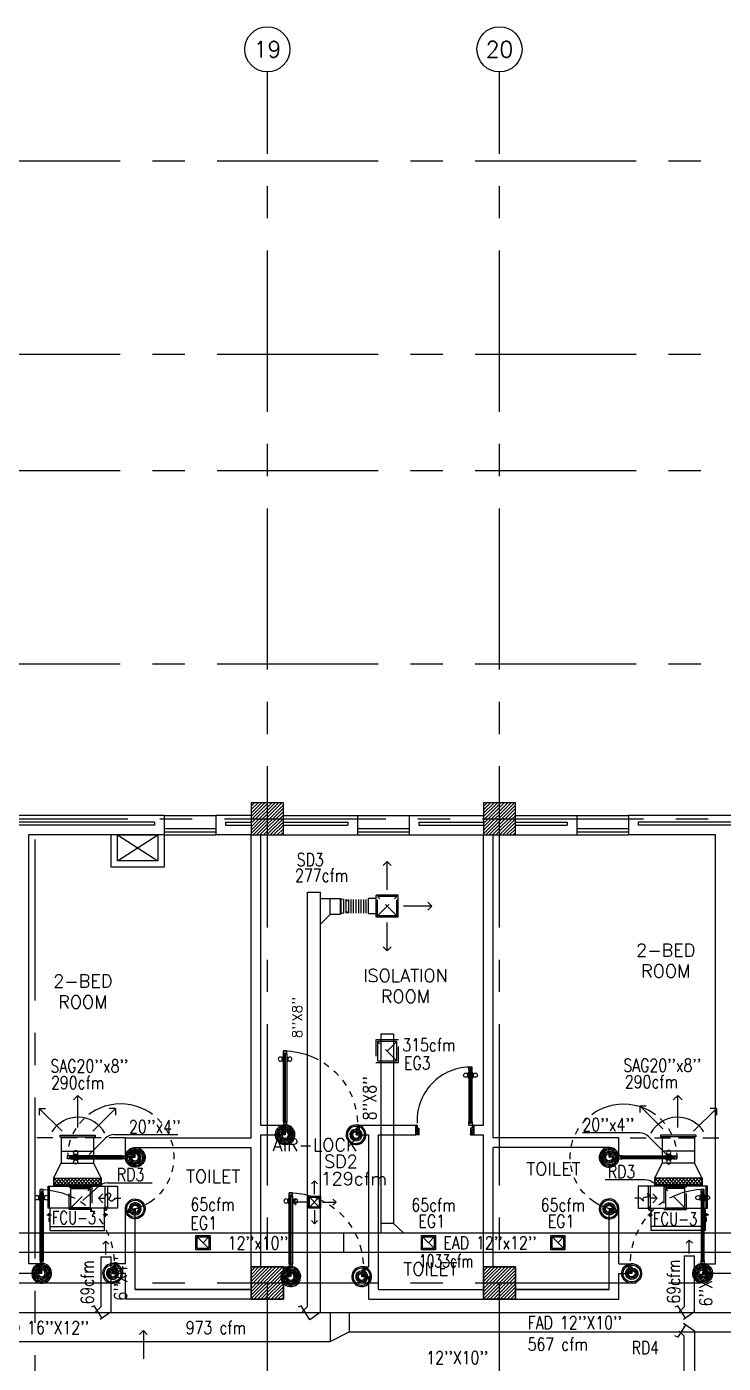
# Model space of a CAD drawing. Extents: x 417866029 to 417866302, y 43498045 to 43498122.
# Drawn here: x 417866073.71 to 417866084.51, y 43498101.75 to 43498122.48 of the extents above; entities that cross this region are included whole.
import ezdxf
from ezdxf.enums import TextEntityAlignment as Align

# ---------------------------------------------------------------- set-up
doc = ezdxf.new("R2010")
doc.units = 0
doc.header["$MEASUREMENT"] = 0
doc.linetypes.add('CENTERX2', pattern=[4, 2.5, -0.5, 0.5, -0.5])
doc.linetypes.add('HIDDEN', pattern=[0.375, 0.25, -0.125])
doc.layers.get('0').update_dxf_attribs({"linetype": 'CONTINUOUS'})
for name, color, linetype in [('AX-CR', 7, 'CONTINUOUS'), ('AX-TXT', 2, 'CONTINUOUS'), ('AXES', 11, 'CENTERX2'), ('COL', 7, 'CONTINUOUS'), ('DOOR', 9, 'CONTINUOUS'), ('DUCT', 6, 'CONTINUOUS'), ('EXDUCT', 10, 'CONTINUOUS'), ('FCU', 6, 'CONTINUOUS'), ('HAT', 11, 'CONTINUOUS'), ('INSUL', 9, 'CONTINUOUS'), ('M-AC-FLEX', 7, 'CONTINUOUS'), ('M-EGU.', 2, 'CONTINUOUS'), ('M-TEXT', 2, 'CONTINUOUS'), ('PSUPPLY', 3, 'HIDDEN'), ('RM-NAME', 9, 'CONTINUOUS'), ('SCD', 2, 'CONTINUOUS'), ('SHAFT', 9, 'CONTINUOUS'), ('WALL', 9, 'CONTINUOUS'), ('WIN', 9, 'CONTINUOUS')]:
    doc.layers.add(name, color=color, linetype=linetype)
doc.styles.add('ROMANS', font='ROMANS.shx', dxfattribs={"width": 0.6})

# ---------------------------------------------------------------- blocks, each defined once
blk = doc.blocks.new('AXU')
at = {"layer": 'AX-CR'}
blk.add_circle((0, 350), 350, dxfattribs=at)
at = {"layer": 'AX-TXT', "style": 'ROMANS'}
blk.add_attdef('AX', text='', height=250, dxfattribs=at).set_placement((0, 350), align=Align.MIDDLE)
blk = doc.blocks.new('DOOR100')
at = {"layer": 'DOOR', "color": 7, "linetype": 'ByBlock'}
for p, q in [((-75, 1250), (-75, 1300)), ((-75, 1300), (-25, 1300)), ((-25, 1300), (-75, 1300)), ((-58, 1250), (-75, 1250)), ((-58, 1250), (-58, 1270)), ((-42, 1270), (-58, 1270)), ((-42, 1250), (-42, 1270)), ((-25, 1250), (-42, 1250)), ((-25, 1250), (-25, 1300)), ((-91, 1205), (-91, 1140)), ((-82, 1205), (-91, 1205)), ((-82, 1140), (-91, 1140)), ((-82, 1128), (-82, 1218)), ((-75, 1218), (-82, 1218)), ((-82, 1205), (-82, 1140)), ((-75, 1128), (-82, 1128)), ((-25, 1218), (-18, 1218)), ((-25, 1128), (-18, 1128)), ((-18, 1128), (-18, 1218)), ((-18, 1205), (-18, 1140)), ((-18, 1205), (-9, 1205)), ((-18, 1140), (-9, 1140)), ((-9, 1205), (-9, 1140)), ((-1200, 0), (-1200, 150)), ((-1200, 150), (-1175, 150)), ((-1200, 150), (-1200, 0)), ((-1150, 0), (-1200, 114)), ((-1150, 0), (-1200, 40)), ((-1150, 0), (-1200, 0)), ((-1175, 150), (-1175, 100)), ((-1175, 100), (-1150, 100)), ((-1150, 0), (-1163, 100)), ((-1150, 100), (-1150, 0)), ((-75, 200), (-58, 200)), ((-75, 150), (-75, 200)), ((-75, 150), (-25, 150)), ((-58, 200), (-58, 180)), ((-58, 180), (-42, 180)), ((-50, 0), (0, 114)), ((-50, 100), (-50, 0)), ((-50, 0), (-37, 100)), ((-25, 100), (-50, 100)), ((-50, 0), (0, 40)), ((-50, 0), (0, 0)), ((-42, 200), (-25, 200)), ((-42, 180), (-42, 200)), ((-25, 200), (-25, 150)), ((0, 150), (-25, 150)), ((-25, 150), (-25, 100)), ((0, 0), (0, 150)), ((0, 150), (0, 0))]:
    blk.add_line(p, q, dxfattribs=at)
at = {"layer": 'DOOR', "linetype": 'ByBlock'}
for p, q in [((-75, 1250), (-75, 200)), ((-58, 200), (-58, 1250)), ((-42, 200), (-42, 1250)), ((-25, 200), (-25, 1250))]:
    blk.add_line(p, q, dxfattribs=at)
at = {"layer": 'DOOR', "color": 7, "linetype": 'ByBlock'}
for centre in [(-124, 1173), (24, 1173)]:
    blk.add_circle(centre, 32.4, dxfattribs=at)
at = {"layer": 'DOOR', "linetype": 'HIDDEN', "ltscale": 0.5}
blk.add_arc((-25, 150), 1150, 90, 180, dxfattribs=at)
at = {"layer": 'DOOR', "color": 7, "linetype": 'ByBlock'}
for centre, radius, start, end in [((-1150, 0), 154, 103.7142, 108.8947), ((-1150, 0), 134, 100.72, 111.8402), ((-1150, 0), 94.4, 90, 121.9818), ((-1150, 0), 74.4, 90, 132.2236), ((-1150, 0), 54.4, 90, 156.7926), ((-1150, 0), 34.4, 90, 180), ((-1150, 0), 14.4, 90, 180), ((-50, 0), 94.4, 58.0182, 90), ((-50, 0), 74.4, 47.7764, 90), ((-50, 0), 54.4, 23.2074, 90), ((-50, 0), 34.4, 0, 90), ((-50, 0), 14.4, 0, 90), ((-50, 0), 134, 68.1598, 79.28), ((-50, 0), 114, 64.0838, 77.3774), ((-50, 0), 154, 71.1053, 76.2858)]:
    blk.add_arc(centre, radius, start, end, dxfattribs=at)
blk = doc.blocks.new('DOOR90')
at = {"layer": 'DOOR', "color": 7, "linetype": 'ByBlock'}
for p, q in [((-150, 0), (0, 0)), ((-150, 0), (-150, -25)), ((0, -50), (-114, 0)), ((0, -50), (-40, 0)), ((0, -50), (0, 0)), ((-1000, -25), (-1050, -25)), ((-1050, -75), (-1050, -25)), ((-1050, -25), (-1050, -75)), ((-1000, -75), (-1050, -75)), ((-1000, -42), (-1020, -42)), ((-1020, -42), (-1020, -58)), ((-1000, -58), (-1020, -58)), ((-1000, -25), (-1000, -42)), ((-1000, -58), (-1000, -75)), ((-878, -18), (-968, -18)), ((-968, -25), (-968, -18)), ((-968, -75), (-968, -82)), ((-878, -82), (-968, -82)), ((-955, -9), (-890, -9)), ((-955, -18), (-955, -9)), ((-955, -18), (-890, -18)), ((-955, -82), (-890, -82)), ((-955, -82), (-955, -91)), ((-955, -91), (-890, -91)), ((-890, -18), (-890, -9)), ((-890, -82), (-890, -91)), ((-878, -25), (-878, -18)), ((-878, -75), (-878, -82)), ((-200, -25), (-150, -25)), ((-200, -42), (-200, -25)), ((-180, -42), (-200, -42)), ((-200, -58), (-180, -58)), ((-200, -75), (-200, -58)), ((-150, -75), (-200, -75)), ((-180, -58), (-180, -42)), ((-150, -25), (-100, -25)), ((-150, -75), (-150, -25)), ((-100, -25), (-100, -50)), ((0, -50), (-100, -37)), ((-100, -50), (0, -50)), ((-150, -875), (-100, -875)), ((-150, -900), (-150, -875)), ((-150, -900), (0, -900)), ((0, -900), (-150, -900)), ((0, -850), (-114, -900)), ((-100, -875), (-100, -850)), ((0, -850), (-100, -863)), ((-100, -850), (0, -850)), ((0, -850), (-40, -900)), ((0, -850), (0, -900))]:
    blk.add_line(p, q, dxfattribs=at)
at = {"layer": 'DOOR', "linetype": 'ByBlock'}
for p, q in [((-200, -25), (-1000, -25)), ((-200, -42), (-1000, -42)), ((-200, -58), (-1000, -58)), ((-1000, -75), (-200, -75))]:
    blk.add_line(p, q, dxfattribs=at)
at = {"layer": 'DOOR', "color": 7, "linetype": 'ByBlock'}
for centre in [(-923, 24), (-923, -124)]:
    blk.add_circle(centre, 32.4, dxfattribs=at)
for centre, radius, start, end in [((0, -50), 154, 161.1053, 166.2858), ((0, -50), 94.4, 148.0182, 180), ((0, -50), 134, 158.1598, 169.28), ((0, -50), 114, 154.0838, 167.3774), ((0, -50), 74.4, 137.7764, 180), ((0, -50), 54.4, 113.2074, 180), ((0, -50), 34.4, 90, 180), ((0, -50), 14.4, 90, 180), ((0, -850), 154, 193.7142, 198.8947), ((0, -850), 134, 190.72, 201.8402), ((0, -850), 94.4, 180, 211.9818), ((0, -850), 74.4, 180, 222.2236), ((0, -850), 54.4, 180, 246.7926), ((0, -850), 34.4, 180, 270), ((0, -850), 14.4, 180, 270)]:
    blk.add_arc(centre, radius, start, end, dxfattribs=at)
at = {"layer": 'DOOR', "linetype": 'HIDDEN', "ltscale": 0.5}
blk.add_arc((-222, -50), 828, 178.2701, 275.003, dxfattribs=at)
blk = doc.blocks.new('*X37')
at = {"color": 0}
for p, q in [((16890, -2467), (16943, -2414)), ((16890, -2520), (16990, -2420)), ((16990, -2565), (16890, -2465)), ((16890, -2573), (16990, -2473)), ((16990, -2512), (16892, -2414)), ((16990, -2459), (16945, -2414)), ((16990, -2619), (16890, -2519)), ((16890, -2626), (16990, -2526)), ((16990, -2672), (16890, -2572)), ((16890, -2679), (16990, -2579)), ((16990, -2725), (16890, -2625)), ((16890, -2732), (16990, -2632)), ((16990, -2778), (16890, -2678)), ((16890, -2785), (16990, -2685)), ((16990, -2831), (16890, -2731)), ((16890, -2838), (16990, -2738)), ((16990, -2884), (16890, -2784)), ((16890, -2891), (16990, -2791)), ((16990, -2937), (16890, -2837)), ((16890, -2944), (16990, -2844)), ((16990, -2990), (16890, -2890)), ((16890, -2997), (16990, -2897)), ((16990, -3043), (16890, -2943)), ((16890, -3050), (16990, -2950)), ((16990, -3096), (16890, -2996)), ((16890, -3103), (16990, -3003)), ((16990, -3149), (16890, -3049)), ((16944, -3155), (16890, -3102)), ((16892, -3155), (16990, -3056)), ((16945, -3155), (16990, -3109))]:
    blk.add_line(p, q, dxfattribs=at)
blk = doc.blocks.new('WHE06')
at = {"color": 6}
for p, q in [((0, -422), (0, 422)), ((0, 422), (346, 422)), ((346, 469), (346, -451)), ((689, 469), (346, 469)), ((689, -451), (689, 469)), ((0, -422), (346, -422)), ((346, -451), (689, -451))]:
    blk.add_line(p, q, dxfattribs=at)
at = {"color": 3}
for p, q in [((60, -422), (60, 422)), ((212, 437), (269, 437)), ((232, 452), (232, 422)), ((232, 452), (252, 452)), ((242, 472), (242, 399)), ((252, 452), (252, 422)), ((305, 448), (373, 448)), ((321, 458), (321, 438)), ((321, 458), (346, 458)), ((321, 438), (346, 438)), ((689, 622), (346, 622)), ((346, 622), (346, 469)), ((346, 430), (689, 430)), ((689, 469), (689, 622)), ((811, 371), (689, 371)), ((711, -371), (711, 371)), ((811, -371), (811, 371)), ((242, -472), (242, -399)), ((811, -371), (689, -371)), ((142, -437), (142, -422)), ((142, -437), (197, -437)), ((197, -437), (197, -422)), ((221, -437), (269, -437)), ((232, -452), (232, -422)), ((232, -452), (252, -452)), ((252, -452), (252, -422)), ((346, -430), (689, -430))]:
    blk.add_line(p, q, dxfattribs=at)
at = {"color": 11}
blk.add_blockref('*X37', (-16179, 2784), dxfattribs=at)
blk = doc.blocks.new('RM1')
at = {"layer": 'RM-NAME', "style": 'ROMANS'}
for tag, p in [('ROOMNAME1', (0, 324)), ('ROOMNAME2', (0, 0))]:
    blk.add_attdef(tag, text='', height=200, dxfattribs=at).set_placement(p, align=Align.MIDDLE)
blk = doc.blocks.new('*X82')
at = {"color": 0}
for p, q in [((235129, 169898), (235620, 170390)), ((235129, 169951), (235567, 170390)), ((235129, 170004), (235514, 170390)), ((235129, 170057), (235461, 170390)), ((235129, 170110), (235408, 170390)), ((235129, 170163), (235355, 170390)), ((235129, 170216), (235302, 170390)), ((235129, 170269), (235249, 170390)), ((235129, 170322), (235196, 170390)), ((235129, 170375), (235143, 170390)), ((235173, 169890), (235629, 170345)), ((235226, 169890), (235629, 170292)), ((235279, 169890), (235629, 170239)), ((235332, 169890), (235629, 170186)), ((235385, 169890), (235629, 170133)), ((235439, 169890), (235629, 170080)), ((235492, 169890), (235629, 170027)), ((235545, 169890), (235629, 169974)), ((235598, 169890), (235629, 169921))]:
    blk.add_line(p, q, dxfattribs=at)
blk = doc.blocks.new('COL50')
at = {"layer": 'COL'}
blk.add_lwpolyline([(-250, 250), (-250, -250), (250, -250), (250, 250)], close=True, dxfattribs=at)
blk = doc.blocks.new('*X79')
at = {"color": 0}
for p, q in [((235129, 177110), (235608, 177590)), ((235129, 177163), (235555, 177590)), ((235129, 177217), (235502, 177590)), ((235129, 177270), (235449, 177590)), ((235129, 177323), (235396, 177590)), ((235129, 177376), (235343, 177590)), ((235129, 177429), (235290, 177590)), ((235129, 177482), (235237, 177590)), ((235129, 177535), (235184, 177590)), ((235161, 177090), (235629, 177557)), ((235214, 177090), (235629, 177504)), ((235267, 177090), (235629, 177451)), ((235320, 177090), (235629, 177398)), ((235373, 177090), (235629, 177345)), ((235426, 177090), (235629, 177292)), ((235479, 177090), (235629, 177239)), ((235532, 177090), (235629, 177186)), ((235585, 177090), (235629, 177133))]:
    blk.add_line(p, q, dxfattribs=at)
blk = doc.blocks.new('*X83')
at = {"color": 0}
for p, q in [((238727, 169890), (239227, 170390)), ((238729, 169945), (239174, 170390)), ((238729, 169998), (239121, 170390)), ((238729, 170051), (239067, 170390)), ((238729, 170104), (239014, 170390)), ((238729, 170157), (238961, 170390)), ((238729, 170210), (238908, 170390)), ((238729, 170263), (238855, 170390)), ((238729, 170316), (238802, 170390)), ((238729, 170369), (238749, 170390)), ((238780, 169890), (239229, 170339)), ((238833, 169890), (239229, 170286)), ((238886, 169890), (239229, 170233)), ((238939, 169890), (239229, 170180)), ((238992, 169890), (239229, 170127)), ((239045, 169890), (239229, 170074)), ((239098, 169890), (239229, 170020)), ((239151, 169890), (239229, 169967)), ((239204, 169890), (239229, 169914))]:
    blk.add_line(p, q, dxfattribs=at)
blk = doc.blocks.new('*X78')
at = {"color": 0}
for p, q in [((238729, 177104), (239214, 177590)), ((238729, 177157), (239161, 177590)), ((238729, 177210), (239108, 177590)), ((238729, 177263), (239055, 177590)), ((238729, 177316), (239002, 177590)), ((238729, 177369), (238949, 177590)), ((238729, 177422), (238896, 177590)), ((238729, 177475), (238843, 177590)), ((238729, 177528), (238790, 177590)), ((238729, 177581), (238737, 177590)), ((238767, 177090), (239229, 177551)), ((238820, 177090), (239229, 177498)), ((238873, 177090), (239229, 177445)), ((238926, 177090), (239229, 177392)), ((238979, 177090), (239229, 177339)), ((239032, 177090), (239229, 177286)), ((239085, 177090), (239229, 177233)), ((239138, 177090), (239229, 177180)), ((239191, 177090), (239229, 177127))]:
    blk.add_line(p, q, dxfattribs=at)

msp = doc.modelspace()

# ---------------------------------------------------------------- linework, layer by layer
at = {"layer": 'AXES'}
for p, q in [((417866077.443, 43498044.506), (417866077.443, 43498121.777)), ((417866081.043, 43498044.506), (417866081.043, 43498121.777)), ((417866103.163, 43498120.391), (417866053.153, 43498120.391)), ((417866103.163, 43498117.391), (417866053.153, 43498117.391)), ((417866103.163, 43498115.591), (417866053.153, 43498115.591)), ((417866103.163, 43498112.591), (417866053.153, 43498112.591)), ((417866032.778, 43498110.191), (417866103.163, 43498110.191)), ((417866073.843, 43498051.371), (417866073.843, 43498110.191)), ((417866103.163, 43498102.991), (417866053.153, 43498102.991))]:
    msp.add_line(p, q, dxfattribs=at)
at = {"layer": 'COL'}
for points in [[(417866077.693, 43498109.941), (417866077.693, 43498110.441), (417866077.193, 43498110.441), (417866077.193, 43498109.941)], [(417866081.293, 43498109.941), (417866081.293, 43498110.441), (417866080.793, 43498110.441), (417866080.793, 43498109.941)]]:
    msp.add_lwpolyline(points, close=True, dxfattribs=at)
at = {"layer": 'DUCT', "linetype": 'ByBlock'}
for p, q in [((417866078.068, 43498102.629), (417866078.068, 43498109.054)), ((417866078.068, 43498109.054), (417866078.268, 43498109.054)), ((417866078.268, 43498102.537), (417866078.268, 43498109.054)), ((417866078.418, 43498108.707), (417866078.418, 43498108.957)), ((417866071.485, 43498102.535), (417866092.854, 43498102.535)), ((417866078.417, 43498102.535), (417866078.417, 43498102.085)), ((417866078.711, 43498102.535), (417866078.711, 43498102.235)), ((417866078.417, 43498102.085), (417866078.711, 43498102.235)), ((417866078.711, 43498102.235), (417866086.045, 43498102.235)), ((417866071.485, 43498102.085), (417866078.417, 43498102.085))]:
    msp.add_line(p, q, dxfattribs=at)
at = {"layer": 'DUCT'}
for p, q in [((417866078.268, 43498108.957), (417866078.573, 43498108.957)), ((417866078.573, 43498108.957), (417866078.573, 43498108.707)), ((417866078.268, 43498108.557), (417866078.418, 43498108.707)), ((417866078.573, 43498108.707), (417866078.418, 43498108.707)), ((417866074.859, 43498103.399), (417866074.859, 43498102.624)), ((417866074.859, 43498103.399), (417866075.019, 43498103.399)), ((417866075.019, 43498102.544), (417866075.019, 43498103.399)), ((417866083.906, 43498103.415), (417866083.906, 43498102.624)), ((417866083.906, 43498103.415), (417866084.066, 43498103.415)), ((417866084.066, 43498102.544), (417866084.066, 43498103.415)), ((417866074.76, 43498102.639), (417866074.715, 43498102.616)), ((417866074.88, 43498102.447), (417866074.76, 43498102.639)), ((417866074.76, 43498102.639), (417866074.76, 43498102.639)), ((417866074.779, 43498102.544), (417866074.859, 43498102.624)), ((417866075.019, 43498102.544), (417866074.851, 43498102.427)), ((417866077.965, 43498102.639), (417866077.92, 43498102.616)), ((417866078.102, 43498102.421), (417866077.965, 43498102.639)), ((417866077.984, 43498102.544), (417866078.068, 43498102.629)), ((417866078.005, 43498102.639), (417866078.005, 43498102.639)), ((417866083.808, 43498102.639), (417866083.762, 43498102.616)), ((417866083.928, 43498102.447), (417866083.808, 43498102.639)), ((417866083.808, 43498102.639), (417866083.808, 43498102.639)), ((417866083.826, 43498102.544), (417866083.906, 43498102.624)), ((417866084.066, 43498102.544), (417866083.898, 43498102.427)), ((417866078.268, 43498102.537), (417866078.102, 43498102.421)), ((417866083.928, 43498102.341), (417866083.808, 43498102.149)), ((417866084.066, 43498102.244), (417866083.898, 43498102.361)), ((417866083.808, 43498102.149), (417866083.762, 43498102.172)), ((417866083.808, 43498102.149), (417866083.808, 43498102.149)), ((417866083.826, 43498102.244), (417866083.906, 43498102.164)), ((417866083.906, 43498100.362), (417866083.906, 43498102.164)), ((417866084.066, 43498102.244), (417866084.066, 43498100.362))]:
    msp.add_line(p, q, dxfattribs=at)
at = {"layer": 'DUCT', "color": 2, "linetype": 'HIDDEN'}
for p, q in [((417866075.242, 43498105.241), (417866073.829, 43498105.241)), ((417866083.069, 43498105.241), (417866084.481, 43498105.241))]:
    msp.add_line(p, q, dxfattribs=at)
at = {"layer": 'DUCT', "linetype": 'Continuous'}
for p, q in [((417866074.248, 43498105.034), (417866074.248, 43498104.852)), ((417866074.748, 43498105.034), (417866074.748, 43498104.852)), ((417866083.564, 43498105.034), (417866083.564, 43498104.852)), ((417866084.064, 43498105.034), (417866084.064, 43498104.852)), ((417866074.126, 43498104.616), (417866074.248, 43498104.852)), ((417866074.248, 43498104.852), (417866074.748, 43498104.852)), ((417866074.748, 43498104.852), (417866074.867, 43498104.616)), ((417866083.564, 43498104.852), (417866083.445, 43498104.616)), ((417866084.064, 43498104.852), (417866083.564, 43498104.852)), ((417866084.186, 43498104.616), (417866084.064, 43498104.852))]:
    msp.add_line(p, q, dxfattribs=at)
at = {"layer": 'EXDUCT', "linetype": 'ByBlock'}
for p, q in [((417866079.201, 43498106.856), (417866079.201, 43498103.766)), ((417866079.201, 43498106.856), (417866079.401, 43498106.856)), ((417866079.401, 43498106.856), (417866079.401, 43498103.916)), ((417866079.401, 43498103.916), (417866079.201, 43498103.916)), ((417866079.401, 43498103.916), (417866079.559, 43498103.766)), ((417866088.578, 43498103.766), (417866072.832, 43498103.766)), ((417866078.629, 43498103.466), (417866078.629, 43498103.766)), ((417866088.578, 43498103.466), (417866072.832, 43498103.466))]:
    msp.add_line(p, q, dxfattribs=at)
at = {"layer": 'INSUL'}
for p, q in [((417866075.693, 43498110.141), (417866071.993, 43498110.141)), ((417866075.693, 43498110.091), (417866071.993, 43498110.091)), ((417866075.693, 43498110.141), (417866075.693, 43498110.091)), ((417866076.793, 43498110.141), (417866077.193, 43498110.141)), ((417866076.793, 43498110.141), (417866076.793, 43498110.091)), ((417866076.793, 43498110.091), (417866077.193, 43498110.091)), ((417866077.693, 43498110.141), (417866078.693, 43498110.141)), ((417866077.693, 43498110.091), (417866078.693, 43498110.091)), ((417866078.693, 43498110.141), (417866078.693, 43498110.091)), ((417866079.793, 43498110.141), (417866080.793, 43498110.141)), ((417866079.793, 43498110.141), (417866079.793, 43498110.091)), ((417866079.793, 43498110.091), (417866080.793, 43498110.091)), ((417866081.293, 43498110.141), (417866082.093, 43498110.141)), ((417866081.293, 43498110.091), (417866082.093, 43498110.091)), ((417866082.093, 43498110.141), (417866082.093, 43498110.091)), ((417866083.193, 43498110.141), (417866083.193, 43498110.091)), ((417866086.093, 43498110.141), (417866083.193, 43498110.141)), ((417866086.093, 43498110.091), (417866083.193, 43498110.091))]:
    msp.add_line(p, q, dxfattribs=at)
at = {"layer": 'M-AC-FLEX', "color": 11}
for p, q in [((417866078.583, 43498108.938), (417866078.583, 43498108.727)), ((417866078.583, 43498108.938), (417866078.583, 43498108.727)), ((417866078.622, 43498108.938), (417866078.622, 43498108.727)), ((417866078.622, 43498108.938), (417866078.622, 43498108.727)), ((417866078.66, 43498108.938), (417866078.66, 43498108.727)), ((417866078.66, 43498108.938), (417866078.66, 43498108.727)), ((417866078.699, 43498108.938), (417866078.699, 43498108.727)), ((417866078.699, 43498108.938), (417866078.699, 43498108.727)), ((417866078.737, 43498108.938), (417866078.737, 43498108.727)), ((417866078.776, 43498108.938), (417866078.776, 43498108.727)), ((417866078.815, 43498108.938), (417866078.815, 43498108.727)), ((417866078.854, 43498108.938), (417866078.854, 43498108.727)), ((417866078.893, 43498108.938), (417866078.893, 43498108.727)), ((417866078.932, 43498108.938), (417866078.932, 43498108.727)), ((417866078.971, 43498108.938), (417866078.971, 43498108.727))]:
    msp.add_line(p, q, dxfattribs=at)
at = {"layer": 'M-AC-FLEX'}
for points in [[(417866078.622, 43498108.938, -1), (417866078.583, 43498108.938, 0.280088), (417866078.573, 43498108.955, 0.280088)], [(417866078.583, 43498108.938, 1), (417866078.622, 43498108.938, -1.018005), (417866078.66, 43498108.938)], [(417866078.854, 43498108.938, -1), (417866078.815, 43498108.938, 1), (417866078.776, 43498108.938, -1), (417866078.737, 43498108.938, 1.018005), (417866078.699, 43498108.938)], [(417866078.815, 43498108.938, 1), (417866078.854, 43498108.938, -1), (417866078.893, 43498108.938)], [(417866078.893, 43498108.938, 1), (417866078.854, 43498108.938)], [(417866078.932, 43498108.938, -1), (417866078.893, 43498108.938, 1), (417866078.854, 43498108.938)], [(417866078.854, 43498108.938, -1), (417866078.893, 43498108.938)], [(417866078.893, 43498108.938, 1), (417866078.932, 43498108.938, -1), (417866078.971, 43498108.938)], [(417866079.01, 43498108.938, -1), (417866078.971, 43498108.938, 1), (417866078.932, 43498108.938)], [(417866078.932, 43498108.938, -1), (417866078.971, 43498108.938)], [(417866078.971, 43498108.938, 1), (417866078.932, 43498108.938)], [(417866078.971, 43498108.938, 1), (417866079.01, 43498108.938)], [(417866078.622, 43498108.727, 1), (417866078.583, 43498108.727, -0.280088), (417866078.573, 43498108.71, -0.280088)], [(417866078.583, 43498108.727, -1), (417866078.622, 43498108.727, 1.018005), (417866078.66, 43498108.727)], [(417866078.854, 43498108.727, 1), (417866078.815, 43498108.727, -1), (417866078.776, 43498108.727, 1), (417866078.737, 43498108.727, -1.018005), (417866078.699, 43498108.727)], [(417866078.815, 43498108.727, -1), (417866078.854, 43498108.727, 1), (417866078.893, 43498108.727)], [(417866078.932, 43498108.727, 1), (417866078.893, 43498108.727, -1), (417866078.854, 43498108.727)], [(417866078.893, 43498108.727, -1.000001), (417866078.854, 43498108.727)], [(417866078.854, 43498108.727, 1.000001), (417866078.893, 43498108.727)], [(417866078.893, 43498108.727, -1), (417866078.932, 43498108.727, 1), (417866078.971, 43498108.727)], [(417866079.01, 43498108.727, 1), (417866078.971, 43498108.727, -1), (417866078.932, 43498108.727)], [(417866078.932, 43498108.727, 1.000001), (417866078.971, 43498108.727)], [(417866078.971, 43498108.727, -1.000001), (417866078.932, 43498108.727)], [(417866078.971, 43498108.727, -1), (417866079.01, 43498108.727)]]:
    msp.add_lwpolyline(points, format="xyb", dxfattribs=at)
for centre, start, end in [((417866078.679, 43498108.938), 180, 331.5686), ((417866078.679, 43498108.938), 208.4314, 0), ((417866078.679, 43498108.727), 28.4314, 180.0178), ((417866078.679, 43498108.727), 28.4314, 180.0178), ((417866078.679, 43498108.727), 359.9822, 151.5686), ((417866078.679, 43498108.727), 359.9822, 151.5686)]:
    msp.add_arc(centre, 0.0195, start, end, dxfattribs=at)
at = {"layer": 'M-EGU.'}
for p, q in [((417866079.301, 43498109.527), (417866079.24, 43498109.466)), ((417866079.301, 43498109.088), (417866079.301, 43498109.527)), ((417866079.301, 43498109.527), (417866079.362, 43498109.466)), ((417866079.471, 43498109.006), (417866079.13, 43498109.006)), ((417866079.13, 43498108.665), (417866079.13, 43498109.006)), ((417866079.471, 43498108.665), (417866079.471, 43498109.006)), ((417866079.01, 43498108.716), (417866079.01, 43498108.956)), ((417866079.13, 43498108.956), (417866079.01, 43498108.956)), ((417866079.992, 43498108.836), (417866079.553, 43498108.836)), ((417866079.992, 43498108.836), (417866079.931, 43498108.897)), ((417866079.992, 43498108.836), (417866079.931, 43498108.775)), ((417866079.13, 43498108.716), (417866079.01, 43498108.716)), ((417866079.471, 43498108.665), (417866079.13, 43498108.665)), ((417866079.301, 43498108.145), (417866079.301, 43498108.583)), ((417866079.301, 43498108.145), (417866079.24, 43498108.206)), ((417866079.301, 43498108.145), (417866079.362, 43498108.206)), ((417866079.151, 43498106.736), (417866079.151, 43498106.436)), ((417866079.451, 43498106.736), (417866079.151, 43498106.736)), ((417866079.451, 43498106.436), (417866079.451, 43498106.736)), ((417866079.151, 43498106.436), (417866079.451, 43498106.436)), ((417866074.506, 43498105.901), (417866074.435, 43498105.83)), ((417866074.506, 43498105.901), (417866074.576, 43498105.83)), ((417866074.506, 43498105.401), (417866074.506, 43498105.901)), ((417866083.806, 43498105.901), (417866083.736, 43498105.83)), ((417866083.806, 43498105.901), (417866083.877, 43498105.83)), ((417866083.806, 43498105.401), (417866083.806, 43498105.901)), ((417866073.905, 43498105.697), (417866073.905, 43498105.597)), ((417866073.905, 43498105.697), (417866074.005, 43498105.697)), ((417866074.259, 43498105.344), (417866073.905, 43498105.697)), ((417866074.738, 43498105.344), (417866075.091, 43498105.697)), ((417866075.091, 43498105.697), (417866074.991, 43498105.697)), ((417866075.091, 43498105.697), (417866075.091, 43498105.597)), ((417866083.219, 43498105.737), (417866083.219, 43498105.637)), ((417866083.219, 43498105.737), (417866083.319, 43498105.737)), ((417866083.573, 43498105.383), (417866083.219, 43498105.737)), ((417866084.053, 43498105.344), (417866084.407, 43498105.697)), ((417866084.407, 43498105.697), (417866084.307, 43498105.697)), ((417866084.407, 43498105.697), (417866084.407, 43498105.597)), ((417866074.223, 43498105.284), (417866074.223, 43498105.259)), ((417866074.223, 43498105.284), (417866074.773, 43498105.284)), ((417866074.223, 43498105.259), (417866074.773, 43498105.259)), ((417866074.248, 43498105.259), (417866074.248, 43498105.034)), ((417866074.748, 43498105.259), (417866074.748, 43498105.034)), ((417866074.773, 43498105.284), (417866074.773, 43498105.259)), ((417866083.539, 43498105.284), (417866083.539, 43498105.259)), ((417866084.089, 43498105.284), (417866083.539, 43498105.284)), ((417866084.089, 43498105.259), (417866083.539, 43498105.259)), ((417866083.564, 43498105.259), (417866083.564, 43498105.034)), ((417866084.064, 43498105.259), (417866084.064, 43498105.034)), ((417866084.089, 43498105.284), (417866084.089, 43498105.259)), ((417866074.248, 43498105.034), (417866074.748, 43498105.034)), ((417866084.064, 43498105.034), (417866083.564, 43498105.034)), ((417866074.395, 43498104.155), (417866074.395, 43498104.455)), ((417866074.395, 43498104.455), (417866074.695, 43498104.455)), ((417866074.695, 43498104.455), (417866074.695, 43498104.155)), ((417866078.174, 43498104.578), (417866078.127, 43498104.531)), ((417866078.174, 43498104.371), (417866078.174, 43498104.578)), ((417866078.221, 43498104.531), (417866078.174, 43498104.578)), ((417866083.617, 43498104.455), (417866083.617, 43498104.155)), ((417866083.917, 43498104.455), (417866083.617, 43498104.455)), ((417866083.917, 43498104.155), (417866083.917, 43498104.455)), ((417866074.823, 43498104.306), (417866074.893, 43498104.376)), ((417866074.893, 43498104.235), (417866074.823, 43498104.306)), ((417866074.823, 43498104.306), (417866074.924, 43498104.306)), ((417866075.083, 43498104.306), (417866075.172, 43498104.306)), ((417866077.888, 43498104.292), (417866077.841, 43498104.245)), ((417866077.841, 43498104.245), (417866077.888, 43498104.198)), ((417866078.048, 43498104.245), (417866077.841, 43498104.245)), ((417866078.083, 43498104.336), (417866078.266, 43498104.336)), ((417866078.083, 43498104.153), (417866078.083, 43498104.336)), ((417866078.266, 43498104.336), (417866078.266, 43498104.153)), ((417866078.3, 43498104.245), (417866078.508, 43498104.245)), ((417866078.46, 43498104.292), (417866078.508, 43498104.245)), ((417866078.508, 43498104.245), (417866078.46, 43498104.198)), ((417866083.229, 43498104.306), (417866083.14, 43498104.306)), ((417866083.489, 43498104.306), (417866083.388, 43498104.306)), ((417866083.489, 43498104.306), (417866083.419, 43498104.376)), ((417866083.419, 43498104.235), (417866083.489, 43498104.306)), ((417866074.695, 43498104.155), (417866074.395, 43498104.155)), ((417866078.266, 43498104.153), (417866078.083, 43498104.153)), ((417866078.174, 43498104.119), (417866078.174, 43498103.911)), ((417866083.617, 43498104.155), (417866083.917, 43498104.155)), ((417866078.127, 43498103.959), (417866078.174, 43498103.911)), ((417866078.174, 43498103.911), (417866078.221, 43498103.959)), ((417866074.891, 43498103.594), (417866074.938, 43498103.641)), ((417866074.938, 43498103.641), (417866074.986, 43498103.594)), ((417866074.938, 43498103.434), (417866074.938, 43498103.641)), ((417866083.939, 43498103.61), (417866083.986, 43498103.657)), ((417866083.986, 43498103.657), (417866084.033, 43498103.61)), ((417866083.986, 43498103.45), (417866083.986, 43498103.657)), ((417866075.521, 43498102.252), (417866075.459, 43498102.191)), ((417866075.521, 43498102.252), (417866075.521, 43498101.813)), ((417866075.521, 43498102.252), (417866075.582, 43498102.191))]:
    msp.add_line(p, q, dxfattribs=at)
at = {"layer": 'M-EGU.', "linetype": 'HIDDEN'}
for p, q in [((417866079.451, 43498108.685), (417866079.15, 43498108.986)), ((417866079.15, 43498108.685), (417866079.451, 43498108.986)), ((417866079.451, 43498108.986), (417866079.15, 43498108.986)), ((417866079.15, 43498108.685), (417866079.15, 43498108.986)), ((417866079.451, 43498108.685), (417866079.451, 43498108.986)), ((417866079.451, 43498108.685), (417866079.15, 43498108.685)), ((417866079.126, 43498106.761), (417866079.126, 43498106.411)), ((417866079.476, 43498106.761), (417866079.126, 43498106.761)), ((417866079.451, 43498106.436), (417866079.151, 43498106.736)), ((417866079.451, 43498106.736), (417866079.301, 43498106.586)), ((417866079.476, 43498106.411), (417866079.476, 43498106.761)), ((417866079.126, 43498106.411), (417866079.476, 43498106.411)), ((417866074.37, 43498104.13), (417866074.37, 43498104.48)), ((417866074.37, 43498104.48), (417866074.72, 43498104.48)), ((417866074.395, 43498104.155), (417866074.695, 43498104.455)), ((417866074.72, 43498104.48), (417866074.72, 43498104.13)), ((417866083.592, 43498104.48), (417866083.592, 43498104.13)), ((417866083.942, 43498104.48), (417866083.592, 43498104.48)), ((417866083.917, 43498104.155), (417866083.617, 43498104.455)), ((417866083.942, 43498104.13), (417866083.942, 43498104.48)), ((417866078.099, 43498104.32), (417866078.249, 43498104.32)), ((417866078.249, 43498104.32), (417866078.099, 43498104.17)), ((417866078.099, 43498104.32), (417866078.249, 43498104.17)), ((417866078.099, 43498104.17), (417866078.099, 43498104.32)), ((417866078.249, 43498104.32), (417866078.249, 43498104.17)), ((417866074.72, 43498104.13), (417866074.37, 43498104.13)), ((417866078.249, 43498104.17), (417866078.099, 43498104.17)), ((417866083.592, 43498104.13), (417866083.942, 43498104.13))]:
    msp.add_line(p, q, dxfattribs=at)
at = {"layer": 'M-EGU.'}
for points in [[(417866075.083, 43498104.306, -0.1324), (417866075.061, 43498104.274, -0.15664), (417866075.03, 43498104.261, -0.736612), (417866075.005, 43498104.324, 0.774232), (417866074.977, 43498104.385, 0.203349), (417866074.935, 43498104.357, 0.193808), (417866074.924, 43498104.306)], [(417866083.229, 43498104.306, -0.1324), (417866083.251, 43498104.274, -0.15664), (417866083.282, 43498104.261, -0.736612), (417866083.307, 43498104.324, 0.774232), (417866083.335, 43498104.385, 0.203349), (417866083.377, 43498104.357, 0.193808), (417866083.388, 43498104.306)]]:
    msp.add_lwpolyline(points, format="xyb", dxfattribs=at)
for centre, start, end in [((417866074.506, 43498105.085), 28.5297, 148.1349), ((417866083.806, 43498105.085), 31.8651, 151.4703)]:
    msp.add_arc(centre, 0.477, start, end, dxfattribs=at)
at = {"layer": 'PSUPPLY', "color": 4, "linetype": 'Continuous'}
for p, q in [((417866075.07, 43498105.292), (417866076.053, 43498105.292)), ((417866083.215, 43498105.319), (417866082.33, 43498105.319)), ((417866083.633, 43498104.984), (417866083.357, 43498105.26)), ((417866074.679, 43498104.984), (417866074.928, 43498105.233)), ((417866074.58, 43498104.271), (417866074.829, 43498104.494)), ((417866074.962, 43498104.544), (417866075.657, 43498104.544)), ((417866083.296, 43498104.592), (417866082.682, 43498104.592))]:
    msp.add_line(p, q, dxfattribs=at)
at = {"layer": 'PSUPPLY', "linetype": 'Continuous', "const_width": 0.025}
for points in [[(417866074.669, 43498104.99, -1), (417866074.694, 43498104.99, -1)], [(417866083.643, 43498104.99, 1), (417866083.618, 43498104.99, 1)], [(417866074.567, 43498104.275, -1), (417866074.592, 43498104.275, -1)], [(417866083.745, 43498104.275, 1), (417866083.72, 43498104.275, 1)]]:
    msp.add_lwpolyline(points, format="xyb", close=True, dxfattribs=at)
at = {"layer": 'PSUPPLY', "color": 4, "linetype": 'Continuous'}
for centre, start, end in [((417866075.07, 43498105.092), 90, 134.9702), ((417866083.215, 43498105.119), 45.0298, 90), ((417866074.962, 43498104.344), 90, 131.7307), ((417866083.296, 43498104.392), 48.2693, 90)]:
    msp.add_arc(centre, 0.2, start, end, dxfattribs=at)
at = {"layer": 'SCD', "linetype": 'HIDDEN'}
for p, q in [((417866076.336, 43498103.726), (417866076.556, 43498103.726)), ((417866076.336, 43498103.506), (417866076.336, 43498103.726)), ((417866076.356, 43498103.706), (417866076.536, 43498103.526)), ((417866076.556, 43498103.726), (417866076.556, 43498103.506)), ((417866079.831, 43498103.726), (417866080.051, 43498103.726)), ((417866079.831, 43498103.506), (417866079.831, 43498103.726)), ((417866079.851, 43498103.706), (417866080.031, 43498103.526)), ((417866080.051, 43498103.726), (417866080.051, 43498103.506)), ((417866081.837, 43498103.726), (417866082.057, 43498103.726)), ((417866081.837, 43498103.506), (417866081.837, 43498103.726)), ((417866081.857, 43498103.706), (417866082.037, 43498103.526)), ((417866082.057, 43498103.726), (417866082.057, 43498103.506)), ((417866076.556, 43498103.506), (417866076.336, 43498103.506)), ((417866080.051, 43498103.506), (417866079.831, 43498103.506)), ((417866082.057, 43498103.506), (417866081.837, 43498103.506))]:
    msp.add_line(p, q, dxfattribs=at)
at = {"layer": 'SCD'}
for p, q in [((417866076.356, 43498103.706), (417866076.536, 43498103.706)), ((417866076.356, 43498103.526), (417866076.356, 43498103.706)), ((417866076.536, 43498103.706), (417866076.536, 43498103.526)), ((417866079.851, 43498103.706), (417866080.031, 43498103.706)), ((417866079.851, 43498103.526), (417866079.851, 43498103.706)), ((417866080.031, 43498103.706), (417866080.031, 43498103.526)), ((417866081.857, 43498103.706), (417866082.037, 43498103.706)), ((417866081.857, 43498103.526), (417866081.857, 43498103.706)), ((417866082.037, 43498103.706), (417866082.037, 43498103.526)), ((417866076.536, 43498103.526), (417866076.356, 43498103.526)), ((417866080.031, 43498103.526), (417866079.851, 43498103.526)), ((417866082.037, 43498103.526), (417866081.857, 43498103.526))]:
    msp.add_line(p, q, dxfattribs=at)
at = {"layer": 'SCD', "linetype": 'ByBlock'}
for p, q in [((417866076.446, 43498103.616), (417866076.536, 43498103.706)), ((417866079.941, 43498103.616), (417866080.031, 43498103.706)), ((417866081.947, 43498103.616), (417866082.037, 43498103.706))]:
    msp.add_line(p, q, dxfattribs=at)
at = {"layer": 'SHAFT', "color": 251, "linetype": 'ByBlock'}
for p, q in [((417866075.118, 43498109.941), (417866075.743, 43498109.541)), ((417866075.118, 43498109.541), (417866075.743, 43498109.941))]:
    msp.add_line(p, q, dxfattribs=at)
at = {"layer": 'WALL'}
for p, q in [((417866075.843, 43498110.241), (417866071.843, 43498110.241)), ((417866075.843, 43498110.241), (417866075.843, 43498109.941)), ((417866076.643, 43498110.241), (417866076.643, 43498109.941)), ((417866077.193, 43498110.241), (417866076.643, 43498110.241)), ((417866077.693, 43498110.241), (417866078.843, 43498110.241)), ((417866078.843, 43498110.241), (417866078.843, 43498109.941)), ((417866079.643, 43498110.241), (417866079.643, 43498109.941)), ((417866079.643, 43498110.241), (417866080.793, 43498110.241)), ((417866081.293, 43498110.241), (417866082.243, 43498110.241)), ((417866082.243, 43498110.241), (417866082.243, 43498109.941)), ((417866083.043, 43498110.241), (417866083.043, 43498109.941)), ((417866086.243, 43498110.241), (417866083.043, 43498110.241)), ((417866075.843, 43498109.941), (417866073.743, 43498109.941)), ((417866073.743, 43498103.291), (417866073.743, 43498109.941)), ((417866075.018, 43498109.941), (417866075.018, 43498109.441)), ((417866075.843, 43498109.941), (417866075.843, 43498109.441)), ((417866077.193, 43498109.941), (417866076.643, 43498109.941)), ((417866077.193, 43498105.241), (417866077.193, 43498109.941)), ((417866077.343, 43498105.441), (417866077.343, 43498109.941)), ((417866077.693, 43498109.941), (417866078.843, 43498109.941)), ((417866079.643, 43498109.941), (417866080.793, 43498109.941)), ((417866080.793, 43498105.441), (417866080.793, 43498109.941)), ((417866080.943, 43498105.241), (417866080.943, 43498109.941)), ((417866081.293, 43498109.941), (417866082.243, 43498109.941)), ((417866084.393, 43498109.941), (417866083.043, 43498109.941)), ((417866084.393, 43498103.291), (417866084.393, 43498109.941)), ((417866075.843, 43498109.441), (417866075.018, 43498109.441)), ((417866075.243, 43498105.241), (417866077.193, 43498105.241)), ((417866075.243, 43498104.991), (417866075.243, 43498105.241)), ((417866077.343, 43498103.241), (417866077.343, 43498105.291)), ((417866079.018, 43498103.24), (417866079.018, 43498105.291)), ((417866079.168, 43498102.891), (417866079.168, 43498105.291)), ((417866079.743, 43498105.291), (417866079.743, 43498105.441)), ((417866080.643, 43498105.291), (417866080.643, 43498105.441)), ((417866080.793, 43498103.241), (417866080.793, 43498105.291)), ((417866082.893, 43498105.241), (417866080.943, 43498105.241)), ((417866082.893, 43498104.991), (417866082.893, 43498105.241)), ((417866075.393, 43498105.091), (417866077.193, 43498105.091)), ((417866075.393, 43498104.991), (417866075.393, 43498105.091)), ((417866077.193, 43498103.241), (417866077.193, 43498105.091)), ((417866080.943, 43498103.241), (417866080.943, 43498105.091)), ((417866082.743, 43498105.091), (417866080.943, 43498105.091)), ((417866082.743, 43498104.991), (417866082.743, 43498105.091)), ((417866075.243, 43498104.991), (417866075.393, 43498104.991)), ((417866082.893, 43498104.991), (417866082.743, 43498104.991)), ((417866075.243, 43498104.091), (417866075.393, 43498104.091)), ((417866075.243, 43498103.291), (417866075.243, 43498104.091)), ((417866075.393, 43498102.891), (417866075.393, 43498104.091)), ((417866082.743, 43498102.891), (417866082.743, 43498104.091)), ((417866082.893, 43498104.091), (417866082.743, 43498104.091)), ((417866082.893, 43498103.291), (417866082.893, 43498104.091)), ((417866075.243, 43498102.741), (417866075.243, 43498103.141)), ((417866079.018, 43498102.741), (417866079.018, 43498103.09)), ((417866082.893, 43498102.741), (417866082.893, 43498103.141))]:
    msp.add_line(p, q, dxfattribs=at)
at = {"layer": 'WALL', "linetype": 'ByBlock'}
for p, q in [((417866077.343, 43498105.441), (417866077.668, 43498105.441)), ((417866077.343, 43498105.291), (417866077.668, 43498105.291)), ((417866078.868, 43498105.441), (417866079.743, 43498105.441)), ((417866078.868, 43498105.291), (417866079.018, 43498105.291)), ((417866079.168, 43498105.291), (417866079.743, 43498105.291)), ((417866080.643, 43498105.441), (417866080.793, 43498105.441)), ((417866080.643, 43498105.291), (417866080.793, 43498105.291)), ((417866073.893, 43498103.291), (417866073.743, 43498103.291)), ((417866075.243, 43498103.291), (417866075.093, 43498103.291)), ((417866077.693, 43498103.24), (417866077.756, 43498103.24)), ((417866078.956, 43498103.24), (417866079.018, 43498103.24)), ((417866082.893, 43498103.291), (417866083.043, 43498103.291)), ((417866084.243, 43498103.291), (417866084.393, 43498103.291)), ((417866073.893, 43498103.141), (417866073.443, 43498103.141)), ((417866075.243, 43498103.141), (417866075.093, 43498103.141)), ((417866077.693, 43498103.09), (417866077.756, 43498103.09)), ((417866078.956, 43498103.09), (417866079.018, 43498103.09)), ((417866082.893, 43498103.141), (417866083.043, 43498103.141)), ((417866084.693, 43498103.141), (417866084.243, 43498103.141)), ((417866077.193, 43498102.891), (417866075.393, 43498102.891)), ((417866075.393, 43498102.891), (417866077.193, 43498102.891)), ((417866079.168, 43498102.891), (417866080.793, 43498102.891)), ((417866081.293, 43498102.891), (417866082.743, 43498102.891)), ((417866082.743, 43498102.891), (417866081.293, 43498102.891)), ((417866077.193, 43498102.741), (417866075.243, 43498102.741)), ((417866079.018, 43498102.741), (417866080.793, 43498102.741)), ((417866081.293, 43498102.741), (417866082.893, 43498102.741)), ((417866081.293, 43498102.741), (417866082.893, 43498102.741))]:
    msp.add_line(p, q, dxfattribs=at)
at = {"layer": 'WALL', "color": 2, "linetype": 'ByBlock'}
for p, q in [((417866077.668, 43498105.291), (417866077.668, 43498105.441)), ((417866078.868, 43498105.291), (417866078.868, 43498105.441)), ((417866073.893, 43498103.141), (417866073.893, 43498103.291)), ((417866075.093, 43498103.141), (417866075.093, 43498103.291)), ((417866077.756, 43498103.09), (417866077.756, 43498103.24)), ((417866078.956, 43498103.09), (417866078.956, 43498103.24)), ((417866083.043, 43498103.141), (417866083.043, 43498103.291)), ((417866084.243, 43498103.141), (417866084.243, 43498103.291))]:
    msp.add_line(p, q, dxfattribs=at)
at = {"layer": 'WALL', "linetype": 'ByBlock', "ltscale": 0.3}
for points in [[(417866077.693, 43498110.441), (417866077.193, 43498110.441), (417866077.193, 43498109.941), (417866077.693, 43498109.941)], [(417866081.293, 43498110.441), (417866080.793, 43498110.441), (417866080.793, 43498109.941), (417866081.293, 43498109.941)], [(417866077.693, 43498103.241), (417866077.193, 43498103.241), (417866077.193, 43498102.741), (417866077.693, 43498102.741)], [(417866081.293, 43498103.241), (417866080.793, 43498103.241), (417866080.793, 43498102.741), (417866081.293, 43498102.741)]]:
    msp.add_lwpolyline(points, close=True, dxfattribs=at)
at = {"layer": 'WALL'}
msp.add_lwpolyline([(417866075.118, 43498109.941), (417866075.743, 43498109.941), (417866075.743, 43498109.541), (417866075.118, 43498109.541)], close=True, dxfattribs=at)
at = {"layer": 'WIN'}
for p, q in [((417866075.843, 43498110.241), (417866076.643, 43498110.241)), ((417866078.843, 43498110.241), (417866079.643, 43498110.241)), ((417866082.243, 43498110.241), (417866083.043, 43498110.241)), ((417866075.843, 43498110.041), (417866076.643, 43498110.041)), ((417866078.843, 43498110.041), (417866079.643, 43498110.041)), ((417866082.243, 43498110.041), (417866083.043, 43498110.041)), ((417866075.843, 43498109.991), (417866076.643, 43498109.991)), ((417866075.843, 43498109.941), (417866076.643, 43498109.941)), ((417866078.843, 43498109.991), (417866079.643, 43498109.991)), ((417866078.843, 43498109.941), (417866079.643, 43498109.941)), ((417866082.243, 43498109.991), (417866083.043, 43498109.991)), ((417866082.243, 43498109.941), (417866083.043, 43498109.941))]:
    msp.add_line(p, q, dxfattribs=at)

# ---------------------------------------------------------------- block references
at = {"layer": 'AXES', "xscale": 0.0009999871253967285, "yscale": 0.001000002026557922, "zscale": 0.001}
for p, values in [((417866077.443, 43498121.777), {'AX': '19'}), ((417866081.043, 43498121.777), {'AX': '20'})]:
    msp.add_blockref('AXU', p, dxfattribs=at).add_auto_attribs(values)
at = {"layer": 'COL', "xscale": -0.0009999871253967285, "yscale": 0.001000002026557922, "zscale": 0.001}
for p in [(417866077.443, 43498102.991), (417866081.043, 43498102.991)]:
    msp.add_blockref('COL50', p, dxfattribs=at)
at = {"layer": 'DOOR', "color": 0, "linetype": 'ByBlock', "yscale": 0.001000002026557922, "zscale": 0.001}
for name, p, xscale in [('DOOR100', (417866077.668, 43498105.291), -0.0009999871253967285), ('DOOR90', (417866075.393, 43498104.991), 0.0009999871253967285), ('DOOR90', (417866082.743, 43498104.991), -0.0009999871253967285), ('DOOR100', (417866073.893, 43498103.141), -0.0009999871253967285), ('DOOR100', (417866084.243, 43498103.141), 0.0009999871253967285), ('DOOR100', (417866077.756, 43498103.09), -0.0009999871253967285)]:
    msp.add_blockref(name, p, dxfattribs=dict(at, xscale=xscale))
at = {"layer": 'DOOR', "color": 0, "linetype": 'ByBlock', "xscale": 0.001000002026557922, "yscale": 0.001000002026557922, "zscale": 0.001, "rotation": 270}
msp.add_blockref('DOOR90', (417866080.643, 43498105.291), dxfattribs=at)
at = {"layer": 'FCU', "linetype": 'ByBlock', "yscale": 0.001000002026557922, "zscale": 0.001}
for p, xscale, rotation in [((417866074.496, 43498103.805), -0.001000002026557922, 270), ((417866083.816, 43498103.805), 0.001000002026557922, 90)]:
    msp.add_blockref('WHE06', p, dxfattribs=dict(at, xscale=xscale, rotation=rotation))
at = {"layer": 'HAT', "xscale": 0.0009999871253967285, "yscale": 0.001000002026557922, "zscale": 0.001}
for name in ['*X79', '*X78', '*X82', '*X83']:
    msp.add_blockref(name, (417865842.065, 43497932.851), dxfattribs=at)
at = {"layer": 'RM-NAME'}
ref = msp.add_blockref('RM1', (417866083.62, 43498107.829), dxfattribs=dict(at, xscale=0.0009999871253967285, yscale=0.001000002026557922, zscale=0.001))
ref.add_attrib('ROOMNAME2', 'ROOM', dxfattribs={"height": 0.2, "style": 'ROMANS'}).set_placement((417866083.62, 43498107.829), align=Align.MIDDLE)
ref.add_attrib('ROOMNAME1', '2-BED', dxfattribs={"height": 0.2, "style": 'ROMANS'}).set_placement((417866083.62, 43498108.153), align=Align.MIDDLE)
ref = msp.add_blockref('RM1', (417866074.582, 43498107.35), dxfattribs=dict(at, xscale=0.0009999871253967285, yscale=0.001000002026557922, zscale=0.001))
ref.add_attrib('ROOMNAME2', 'ROOM', dxfattribs={"height": 0.2, "style": 'ROMANS'}).set_placement((417866074.582, 43498107.35), align=Align.MIDDLE)
ref.add_attrib('ROOMNAME1', '2-BED', dxfattribs={"height": 0.2, "style": 'ROMANS'}).set_placement((417866074.582, 43498107.674), align=Align.MIDDLE)
ref = msp.add_blockref('RM1', (417866079.584, 43498107.436), dxfattribs=dict(at, xscale=0.0009999871253967285, yscale=0.001000002026557922, zscale=0.001))
ref.add_attrib('ROOMNAME2', 'ROOM', dxfattribs={"height": 0.2, "style": 'ROMANS'}).set_placement((417866079.584, 43498107.436), align=Align.MIDDLE)
ref.add_attrib('ROOMNAME1', 'ISOLATION', dxfattribs={"height": 0.2, "style": 'ROMANS'}).set_placement((417866079.584, 43498107.76), align=Align.MIDDLE)
ref = msp.add_blockref('RM1', (417866078.183, 43498105.135), dxfattribs=dict(at, xscale=-0.0009999871253967285, yscale=0.001000002026557922, zscale=0.001))
ref.add_attrib('ROOMNAME2', 'AIR-LOCK', dxfattribs={"height": 0.2, "style": 'ROMANS'}).set_placement((417866078.183, 43498105.135), align=Align.MIDDLE)
ref = msp.add_blockref('RM1', (417866081.879, 43498104.762), dxfattribs=dict(at, xscale=-0.0009999871253967285, yscale=0.001000002026557922, zscale=0.001))
ref.add_attrib('ROOMNAME2', 'TOILET', dxfattribs={"height": 0.2, "style": 'ROMANS'}).set_placement((417866081.879, 43498104.762), align=Align.MIDDLE)
ref = msp.add_blockref('RM1', (417866076.603, 43498104.646), dxfattribs=dict(at, xscale=-0.0009999871253967285, yscale=0.001000002026557922, zscale=0.001))
ref.add_attrib('ROOMNAME2', 'TOILET', dxfattribs={"height": 0.2, "style": 'ROMANS'}).set_placement((417866076.603, 43498104.646), align=Align.MIDDLE)
ref = msp.add_blockref('RM1', (417866079.972, 43498103.209), dxfattribs=dict(at, xscale=-0.0009999871253967285, yscale=0.001000002026557922, zscale=0.001))
ref.add_attrib('ROOMNAME2', 'TOILET', dxfattribs={"height": 0.2, "style": 'ROMANS'}).set_placement((417866079.972, 43498103.209), align=Align.MIDDLE)

# ---------------------------------------------------------------- texts
at = {"layer": 'M-TEXT', "style": 'ROMANS'}
for s, width, p in [('SD3', 0.8, (417866077.899, 43498109.458)), ('277cfm', 0.8, (417866077.873, 43498109.213)), ('315cfm', 0.8, (417866079.536, 43498106.585)), ('EG3', 0.8, (417866079.562, 43498106.303)), ("SAG20''x8''", 0.8, (417866074.08, 43498106.258)), ("SAG20''x8''", 0.8, (417866082.963, 43498106.269)), ('290cfm', 0.8, (417866074.089, 43498106)), ('290cfm', 0.8, (417866082.986, 43498106.012)), ("20''x4''", 0.8, (417866075.298, 43498105.315)), ("20''x4''", 0.8, (417866082.329, 43498105.347)), ('RD3', 0.8, (417866075.11, 43498104.573)), ('RD3', 0.8, (417866082.722, 43498104.617)), ('65cfm', 0.8, (417866076.251, 43498104.11)), ('65cfm', 0.8, (417866079.677, 43498104.102)), ('65cfm', 0.8, (417866081.682, 43498104.102)), ('FCU-3', 0.75, (417866074.102, 43498103.906)), ('EG1', 0.8, (417866076.251, 43498103.821)), ('EG1', 0.8, (417866079.786, 43498103.85)), ('EG1', 0.8, (417866081.792, 43498103.85)), ('FCU-3', 0.75, (417866083.422, 43498103.885)), ("12''x10''", 0.8, (417866076.829, 43498103.513)), ("EAD 12''x12''", 0.8, (417866080.172, 43498103.514)), ('1033cfm', 0.7, (417866079.794, 43498103.234)), ("FAD 16''X12''", 0.8, (417866073.217, 43498102.199)), ('973 cfm', 0.8, (417866076.178, 43498102.2)), ("FAD 12''X10''", 0.8, (417866081.479, 43498102.276)), ('567 cfm', 0.8, (417866081.479, 43498101.942)), ("12''X10''", 0.8, (417866079.908, 43498101.733)), ('RD4', 0.8, (417866083.092, 43498101.887))]:
    msp.add_text(s, height=0.2, dxfattribs=dict(at, width=width)).set_placement(p)
msp.add_text("8''X8''", height=0.15, rotation=90, dxfattribs=at).set_placement((417866077.981, 43498106.789))
at = {"layer": 'M-TEXT', "style": 'ROMANS', "width": 0.8}
for s, p in [("8''X8''", (417866079.13, 43498105.515)), ("6''X4''", (417866075.27, 43498102.719)), ('69cfm', (417866074.751, 43498102.659)), ('69cfm', (417866083.841, 43498102.672)), ("6''X4''", (417866084.342, 43498102.628))]:
    msp.add_text(s, height=0.2, rotation=90, dxfattribs=at).set_placement(p)
at = {"layer": 'M-TEXT', "style": 'ROMANS'}
for s, p in [('SD2', (417866078.322, 43498104.777)), ('129cfm', (417866078.269, 43498104.51))]:
    msp.add_text(s, height=0.2, dxfattribs=at).set_placement(p)

doc.saveas('drawing.dxf')
